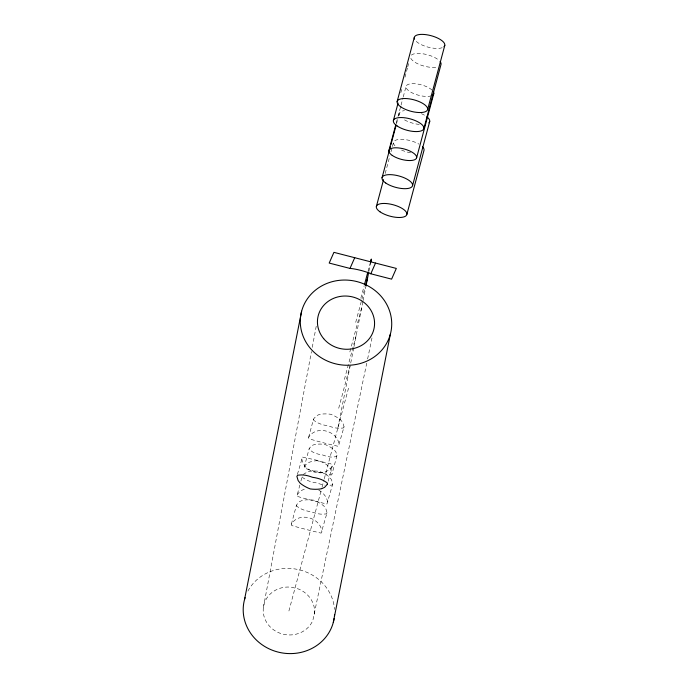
<?xml version="1.0" encoding="UTF-8"?>
<svg xmlns="http://www.w3.org/2000/svg" width="688" height="688" viewBox="0 0 688 688"><rect width="100%" height="100%" fill="white"/><g stroke="black" fill="none" stroke-linecap="round" stroke-linejoin="round"><path stroke-width="0.52" stroke-dasharray="3.44 2.58" d="M263.358 607.633L311.466 351.577M312.266 347.363L316.42 325.235M337.868 427.97L353.795 347.535M354.002 346.503L362.903 301.568M363.101 300.553L365.732 287.274M368.94 271.081L370.522 263.065M314.468 614.367A25.783 23.891 11.2 0 0 298.3 588.945L291.781 587.268A25.783 23.891 11.2 0 0 263.702 605.578A25.783 23.891 11.2 0 0 281.641 633.777A25.783 23.891 11.2 0 0 312.851 620.387L366.747 363.178M367.616 358.973L372.208 336.905M297.422 474.333L302.488 457.081C313.023 459.954 330.059 460.195 332.012 474.041L331.332 475.055C322.457 473.525 313.066 471.108 304.543 468.15L304.277 466.894L309.222 448.413L311.793 445.54L314.321 444.611A14.508 5.444 6.9 0 1 324.753 444.388A14.508 5.358 23 0 1 333.938 449.66L335.813 451.724L336.957 455.559L332.012 474.041M308.628 437.37L313.547 418.983L316.377 415.819L319.241 414.494A15.962 5.994 6.9 0 1 330.722 414.253A15.962 5.891 23 0 1 340.818 420.05L342.805 422.63L344.06 426.844L338.393 446.34C328.744 444.242 318.406 441.619 308.921 438.746L308.628 437.37C316.093 424.659 338.247 430.834 339.141 445.231M400.837 92.708L401.938 88.571M404.983 77.194L407.477 67.88M407.752 66.848L408.861 62.711M396.357 122.67L397.741 117.502M398.017 116.461L400.786 106.124M401.061 105.083L403.005 97.842M403.28 96.81L406.04 86.464M303.116 474.514L307.94 471.59A15.962 5.994 6.9 0 1 319.413 471.357A15.962 5.891 23 0 1 329.518 477.145L331.496 479.725L332.76 483.939L326.938 504.02C317.306 501.819 306.968 499.204 297.465 496.426L297.173 495.05L299.839 485.066M300.914 481.075L302.247 476.079L302.522 477.524L306.306 479.82A15.962 5.994 6.9 0 0 317.108 482.985A15.962 5.891 23 0 0 324.641 485.1M396.443 123.943L397.552 119.807M398.662 115.67L399.212 113.606M291.385 524.161L296.537 504.897L299.366 501.733L302.23 500.408A15.962 5.994 6.9 0 1 313.711 500.167A15.962 5.891 23 0 1 323.807 505.964L325.794 508.535L327.049 512.758L321.15 533.131C311.535 530.878 301.198 528.272 291.678 525.537L291.385 524.161C298.884 511.33 321.021 517.505 321.898 532.022M385.211 173.445L389.915 155.866M391.016 151.721L392.126 147.585M392.401 146.553L393.51 142.416M360.856 298.162L364.158 285.812M368.011 271.407L370.213 263.169M355.713 322.337L365.07 287.352M349.848 351.946L361.69 307.699M344.404 379.441L356.246 335.185M338.702 408.251L349.986 366.059M288.908 610.996L321.795 488.084M322.07 487.044L324.014 479.794M324.289 478.753L348.713 387.439M328.202 481.179L332.261 466.017L331.96 464.667L330.489 463.703L316.97 460.693M304.277 466.894C306.478 462.25 312.077 460.994 316.747 460.728M297.173 495.05C298.953 491.499 302.901 489.271 306.728 488.514M332.261 466.017C324.736 478.547 302.789 472.424 301.748 458.156M344.06 426.844L343.295 428.013L339.193 428.271A15.962 5.891 23 0 1 328.417 425.889A15.962 5.994 6.9 0 1 317.615 422.716L313.823 420.428L313.547 418.983M336.957 455.559L336.26 456.626L332.45 457.133A14.508 5.358 23 0 1 322.655 454.966A14.508 5.444 6.9 0 1 312.834 452.085L309.471 449.728L309.222 448.413M332.76 483.939L331.994 485.117L328.632 485.289M327.049 512.758L326.284 513.927L322.182 514.185A15.962 5.891 23 0 1 311.406 511.795A15.962 5.994 6.9 0 1 300.604 508.63L296.812 506.334L296.537 504.897M318.664 489.994C323.24 492.763 327.393 497.347 327.686 502.911M247.886 591.095A45.838 42.475 11.2 0 1 297.775 569.458A45.838 42.475 11.2 0 1 334.531 609.405M442.178 47.713A15.755 5.917 15 0 1 415.758 40.91M419.241 124.408A15.755 5.917 15 0 1 402.867 118.869M399.436 115.24A15.755 5.917 15 0 1 404.492 110.639M421.374 113.666A15.755 5.917 15 0 1 425.399 115.756M435.745 67.321A15.755 5.917 15 0 1 418.872 64.302A15.755 5.917 15 0 1 410.521 56.502M411.338 55.135A15.755 5.917 15 0 1 424.264 54.025A15.755 5.917 15 0 1 438.935 60.32M431.402 95.778A14.328 5.384 15 0 1 410.194 91.796A14.328 5.384 15 0 1 411.802 83.695A14.328 5.384 15 0 1 432.451 90.489M410.616 152.813A15.755 5.917 15 0 1 400.141 149.416M394.981 145.847A15.755 5.917 15 0 1 399.573 139.38A15.755 5.917 15 0 1 418.966 144.127"/><path stroke-width="1.03" d="M244.532 599.566L301.628 311.217M365.93 286.26L368.742 272.078M370.72 262.059L371.322 259.058L370.497 262.145M333.293 622.425L390.388 334.084A45.838 42.475 11.2 0 0 333.319 281.392A45.838 42.475 11.2 0 0 314.304 352.48A45.838 42.475 11.2 0 0 390.388 334.084M397.131 101.6L414.288 37.47M393.364 120.632L398.068 103.054M388.892 150.595L395.806 124.743M382.055 177.736L390.363 146.699M390.913 144.635L395.892 126.016M376.353 206.546L383.551 179.654M364.434 284.78L367.736 272.431M365.62 285.296L367.547 278.09M427.644 109.461L444.801 45.331M423.877 128.493L441.034 64.362A15.755 5.917 15 0 0 440.088 61.533M416.627 157.741L433.784 93.611M412.568 185.588L429.725 121.458M406.866 214.407L424.023 150.276A15.755 5.917 15 0 0 422.552 146.845M349.994 268.423A12.934 1.789 14.3 0 1 370.798 273.781L391.601 279.139L396.322 268.423L333.921 252.35L329.191 263.065L349.994 268.423L354.716 257.708M370.798 273.781L375.519 263.065M334.136 618.486A45.838 42.475 11.2 0 1 278.993 652.301A45.838 42.475 11.2 0 1 245.1 597.64M334.566 614.444A45.838 42.475 11.2 0 1 334.402 616.465M426.895 116.805A15.755 5.917 15 0 1 428.908 122.834M433.578 92.123A14.328 5.384 15 0 1 433.036 94.858M414.511 39.113A15.755 5.917 15 0 1 430.697 35.587A15.755 5.917 15 0 1 443.984 46.698M327.393 484.214L324.564 487.379L321.7 488.704A15.962 5.994 6.9 0 1 310.228 488.936A15.962 5.891 23 0 1 300.123 483.148L298.136 480.568L296.881 476.354L297.646 475.184L301.757 474.918A15.962 5.891 23 0 1 312.524 477.309A15.962 5.994 6.9 0 1 323.334 480.473L327.118 482.77L327.393 484.214M323.67 338.651A28.647 26.548 11.2 0 0 372.604 333.087A28.647 26.548 11.2 0 0 341.738 296.218A28.647 26.548 11.2 0 0 323.67 338.651M380.008 211.809A15.755 5.917 15 0 0 406.049 215.774A15.755 5.917 15 0 0 388.772 203.837A15.755 5.917 15 0 0 380.008 211.809M385.71 182.999A15.755 5.917 15 0 0 411.751 186.964A15.755 5.917 15 0 0 394.482 175.027A15.755 5.917 15 0 0 385.71 182.999M397.019 125.895A15.755 5.917 15 0 0 423.06 129.86A15.755 5.917 15 0 0 405.782 117.932A15.755 5.917 15 0 0 397.019 125.895M400.786 106.864A15.755 5.917 15 0 0 426.827 110.828A15.755 5.917 15 0 0 409.549 98.9A15.755 5.917 15 0 0 400.786 106.864M392.212 155.385A14.328 5.384 15 0 0 415.879 158.988A14.328 5.384 15 0 0 400.175 148.135A14.328 5.384 15 0 0 392.212 155.385"/></g></svg>
